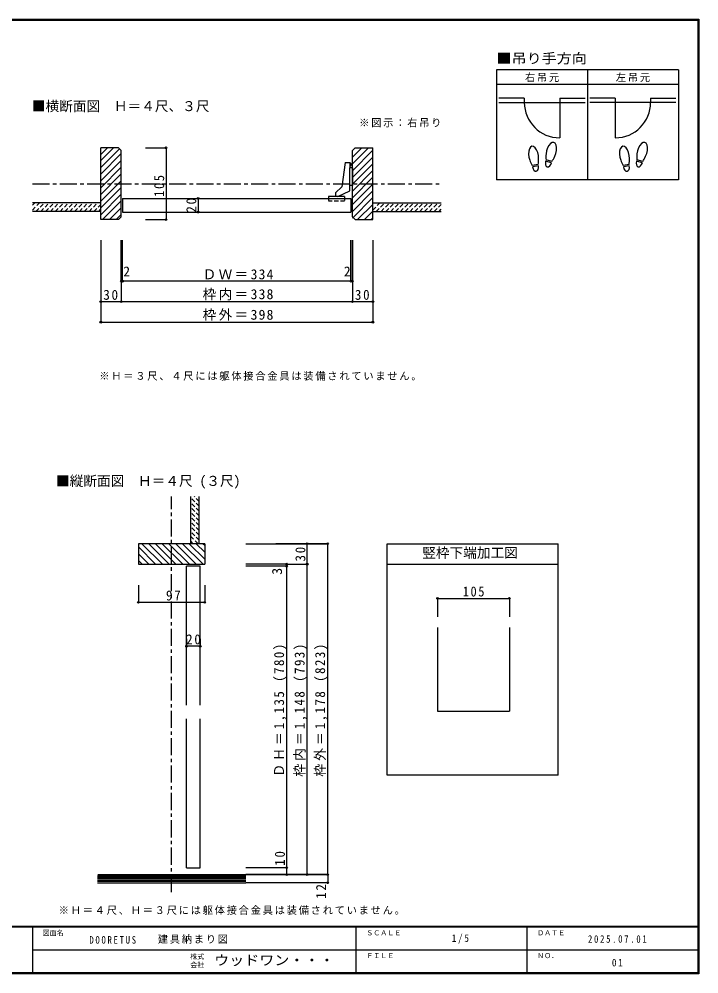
# Model space of a CAD drawing. Units: millimetres at full size, sheet at 1:5. Extents: x -973 to 977, y -701 to 696.
# Drawn here: x -18 to 977, y -701 to 696 of the extents above; entities that cross this region are included whole.
import ezdxf
from ezdxf.enums import TextEntityAlignment as Align

# ---------------------------------------------------------------- set-up
doc = ezdxf.new("R2010")
doc.units = ezdxf.units.MM
doc.header["$LTSCALE"] = 5
doc.header["$PDMODE"] = 32
doc.header["$PDSIZE"] = 2.5
doc.linetypes.add('CHAIN1', pattern=[8, 5, -1, 1, -1])
doc.linetypes.add('DASHED1', pattern=[1.8, 1.2, -0.6])
for name, color, linetype in [('0-1_通り芯', 4, 'CHAIN1'), ('0-3_仕上げ', 2, 'Continuous'), ('0-4_枠', 3, 'Continuous'), ('0-6_扉', 6, 'Continuous'), ('0-7_金物', 7, 'Continuous'), ('0-8_戸当り', 3, 'Continuous'), ('0-A_文字', 7, 'Continuous'), ('0-B_寸法', 7, 'Continuous'), ('0-C_ハッチ', 4, 'DASHED1'), ('F-0_補助線', 7, 'Continuous'), ('F-1_枠', 6, 'Continuous'), ('F-A_文字', 7, 'Continuous')]:
    doc.layers.add(name, color=color, linetype=linetype)
doc.styles.add('ＭＳ ゴシック', font='')
doc.styles.get('ＭＳ ゴシック').set_extended_font_data('MS Gothic')

msp = doc.modelspace()

# ---------------------------------------------------------------- linework, layer by layer
at = {"layer": '0-1_通り芯'}
for p, q in [((1.653, 455), (599.653, 455)), ((205.153, -581.082), (205.153, -2.5))]:
    msp.add_line(p, q, dxfattribs=at)
at = {"layer": '0-3_仕上げ'}
for p, q in [((101.653, 427), (1.653, 427)), ((499.653, 427), (599.653, 427)), ((101.653, 414.5), (1.653, 414.5)), ((499.653, 414.5), (599.653, 414.5)), ((233.153, -71.5), (233.153, -2.5)), ((245.653, -71.5), (245.653, -2.5)), ((97.174, -555.5), (313.653, -555.5)), ((96.653, -567.5), (313.653, -567.5))]:
    msp.add_line(p, q, dxfattribs=at)
at = {"layer": '0-3_仕上げ', "color": 7}
for p, q in [((96.653, -557.5), (313.653, -557.5)), ((96.653, -559.5), (313.653, -559.5)), ((313.653, -561.5), (96.653, -561.5)), ((313.653, -563.5), (96.653, -563.5)), ((313.653, -565.5), (96.653, -565.5))]:
    msp.add_line(p, q, dxfattribs=at)
at = {"layer": '0-4_枠'}
for p, q in [((127.653, 507.5), (101.653, 507.5)), ((101.653, 402.5), (101.653, 507.5)), ((127.653, 507.5), (131.653, 503.5)), ((131.653, 406.5), (131.653, 503.5)), ((473.653, 507.5), (469.653, 503.5)), ((469.653, 406.5), (469.653, 503.5)), ((473.653, 507.5), (499.653, 507.5)), ((499.653, 402.5), (499.653, 507.5)), ((131.653, 406.5), (127.653, 402.5)), ((127.653, 402.5), (101.653, 402.5)), ((156.653, -71.5), (156.653, -101.5)), ((253.653, -71.5), (156.653, -71.5)), ((253.653, -71.5), (253.653, -101.5)), ((520.653, -71.5), (770.653, -71.5)), ((520.653, -410.005), (520.653, -71.5)), ((770.653, -410.005), (770.653, -71.5)), ((156.653, -101.5), (253.653, -101.5)), ((520.653, -101.5), (770.653, -101.5)), ((699.338, -194.109), (699.338, -316.474)), ((770.653, -410.005), (520.653, -410.005))]:
    msp.add_line(p, q, dxfattribs=at)
at = {"layer": '0-4_枠', "color": 4}
for p, q in [((594.338, -151.488), (699.338, -151.488)), ((594.338, -151.488), (594.338, -178.621)), ((699.338, -151.488), (699.338, -178.621))]:
    msp.add_line(p, q, dxfattribs=at)
at = {"layer": '0-4_枠'}
for points in [[(469.653, 406.5), (473.653, 402.5), (499.653, 402.5)], [(594.338, -194.109), (594.338, -316.474), (699.338, -316.474)]]:
    msp.add_lwpolyline(points, dxfattribs=at)
at = {"layer": '0-4_枠', "color": 7}
for p in [(594.338, -151.488), (699.338, -151.488)]:
    msp.add_point(p, dxfattribs=at)
at = {"layer": '0-6_扉'}
for p, q in [((133.653, 433.5), (467.653, 433.5)), ((133.653, 433.5), (133.653, 413.5)), ((467.653, 433.5), (467.653, 413.5)), ((133.653, 413.5), (467.653, 413.5)), ((247.153, -104.5), (227.153, -104.5)), ((227.153, -307.5), (227.153, -104.5)), ((247.153, -307.5), (247.153, -104.5)), ((227.153, -545.5), (227.153, -327.5)), ((247.153, -545.5), (247.153, -327.5)), ((227.153, -545.5), (247.153, -545.5))]:
    msp.add_line(p, q, dxfattribs=at)
at = {"layer": '0-7_金物'}
for p, q in [((459.052, 486.242), (454.132, 450.251)), ((459.052, 486.242), (466.052, 486.291)), ((466.052, 486.291), (465.903, 478.241)), ((469.653, 478.241), (465.903, 478.241)), ((465.903, 452.341), (465.903, 478.241)), ((467.671, 484.603), (466.044, 485.823)), ((466.459, 481.572), (467.886, 481.809)), ((467.671, 484.603), (467.886, 481.809)), ((469.653, 478.241), (469.653, 452.341)), ((454.132, 450.251), (445.039, 441.562)), ((465.852, 444.484), (465.903, 452.791)), ((469.653, 452.341), (465.9, 452.341)), ((458.261, 436.5), (434.711, 436.5)), ((445.039, 441.562), (444.798, 436.5)), ((448.674, 436.5), (465.852, 444.484))]:
    msp.add_line(p, q, dxfattribs=at)
at = {"layer": '0-7_金物', "linetype": 'DASHED1'}
for p, q in [((434.711, 436.5), (434.711, 429.51)), ((458.261, 436.5), (458.261, 429.51)), ((458.261, 429.51), (434.711, 429.51))]:
    msp.add_line(p, q, dxfattribs=at)
at = {"layer": '0-7_金物'}
msp.add_lwpolyline([(466.459, 481.572), (466.459, 482.784), (465.992, 483.018)], dxfattribs=at)
at = {"layer": '0-8_戸当り', "color": 2}
for p, q in [((721.239, 580.308), (684.139, 580.308)), ((684.139, 574.008), (810.139, 574.008)), ((721.239, 580.308), (721.239, 574.008)), ((773.039, 580.308), (810.139, 580.308)), ((773.039, 580.308), (773.039, 522.208)), ((854.239, 580.308), (817.139, 580.308)), ((943.139, 574.008), (817.139, 574.008)), ((854.239, 580.308), (854.239, 522.208)), ((906.039, 580.308), (943.139, 580.308)), ((906.039, 580.308), (906.039, 574.008))]:
    msp.add_line(p, q, dxfattribs=at)
at = {"layer": '0-8_戸当り'}
for p, q in [((761.468, 487.735), (752.987, 490.007)), ((894.468, 487.735), (885.987, 490.007)), ((741.457, 483.378), (732.811, 481.853)), ((741.822, 481.31), (733.175, 479.785)), ((760.924, 485.706), (752.444, 487.978)), ((874.457, 483.378), (865.811, 481.853)), ((874.822, 481.31), (866.175, 479.785)), ((893.924, 485.706), (885.444, 487.978))]:
    msp.add_line(p, q, dxfattribs=at)
at = {"layer": '0-8_戸当り', "color": 2}
for centre, start, end in [((773.039, 574.008), 180, 270), ((854.239, 574.008), 270, 0)]:
    msp.add_arc(centre, 51.8, start, end, dxfattribs=at)
at = {"layer": '0-8_戸当り'}
for centre, major_axis, ratio, start_param, end_param in [((760.713, 501.878), (3.644, 13.601), 0.5, 4.34059143, 8.22577918), ((893.713, 501.878), (3.644, 13.601), 0.5, 4.34059143, 8.22577918), ((734.795, 495.877), (-2.445, 13.867), 0.5, 4.34059143, 8.22577918), ((867.795, 495.877), (-2.445, 13.867), 0.5, 4.34059143, 8.22577918), ((734.865, 495.481), (-2.963, 16.802), 0.4, 1.85063327, 2.44287679), ((734.865, 495.481), (-2.963, 16.802), 0.4, 3.84030852, 4.43255203), ((760.609, 501.489), (4.416, 16.48), 0.4, 1.85063327, 2.44287679), ((760.609, 501.489), (4.416, 16.48), 0.4, 3.84030852, 4.43255203), ((867.865, 495.481), (-2.963, 16.802), 0.4, 1.85063327, 2.44287679), ((867.865, 495.481), (-2.963, 16.802), 0.4, 3.84030852, 4.43255203), ((893.609, 501.489), (4.416, 16.48), 0.4, 1.85063327, 2.44287679), ((893.609, 501.489), (4.416, 16.48), 0.4, 3.84030852, 4.43255203), ((737.498, 480.548), (-1.27, 7.205), 0.6, 1.57079633, 4.71238898), ((756.684, 486.842), (1.894, 7.067), 0.6, 1.57079633, 4.71238898), ((870.498, 480.548), (-1.27, 7.205), 0.6, 1.57079633, 4.71238898), ((889.684, 486.842), (1.894, 7.067), 0.6, 1.57079633, 4.71238898)]:
    msp.add_ellipse(centre, major_axis=major_axis, ratio=ratio, start_param=start_param, end_param=end_param, dxfattribs=at)
at = {"layer": '0-A_文字', "color": 3}
for p, q in [((680.639, 621.667), (680.639, 460.667)), ((946.639, 621.667), (680.639, 621.667)), ((813.639, 621.667), (813.639, 460.667)), ((680.639, 600.667), (946.639, 600.667))]:
    msp.add_line(p, q, dxfattribs=at)
msp.add_lwpolyline([(946.639, 621.667), (946.639, 460.667), (680.639, 460.667)], dxfattribs=at)
at = {"layer": '0-B_寸法', "color": 4}
for p, q in [((232.188, 433.5), (244.082, 433.5)), ((244.082, 433.5), (244.082, 413.5)), ((232.188, 413.5), (244.082, 413.5)), ((167.087, 402.5), (197.087, 402.5)), ((101.653, 372.5), (101.653, 252.5)), ((131.653, 312.5), (131.653, 372.5)), ((131.653, 372.5), (131.653, 282.5)), ((133.653, 312.5), (133.653, 372.5)), ((467.653, 312.5), (467.653, 372.5)), ((469.653, 312.5), (469.653, 372.5)), ((469.653, 372.5), (469.653, 282.5)), ((499.653, 372.5), (499.653, 252.5)), ((469.653, 312.5), (131.653, 312.5)), ((101.653, 282.5), (499.653, 282.5)), ((101.653, 252.5), (499.653, 252.5)), ((313.653, -71.5), (433.653, -71.5)), ((433.653, -71.5), (357.653, -71.5)), ((403.653, -555.5), (403.653, -71.5)), ((433.653, -555.5), (433.653, -71.5)), ((373.653, -101.5), (313.653, -101.5)), ((373.653, -104.5), (313.653, -104.5)), ((373.653, -101.5), (403.653, -101.5)), ((373.653, -101.5), (373.653, -104.5)), ((373.653, -545.5), (373.653, -104.5)), ((156.653, -131.96), (156.653, -157.331)), ((253.653, -131.96), (253.653, -157.331)), ((253.653, -157.331), (156.653, -157.331)), ((227.153, -210.585), (227.153, -221.5)), ((373.653, -545.5), (313.653, -545.5)), ((313.653, -555.5), (403.653, -555.5)), ((373.653, -555.5), (313.653, -555.5)), ((433.653, -555.5), (313.653, -555.5)), ((373.653, -555.5), (373.653, -545.5)), ((373.653, -555.5), (433.653, -555.5)), ((433.653, -555.5), (433.653, -567.5)), ((433.653, -567.5), (313.653, -567.5))]:
    msp.add_line(p, q, dxfattribs=at)
for points in [[(167.087, 507.5), (197.087, 507.5), (197.087, 402.5)], [(247.153, -210.585), (247.153, -221.5), (227.153, -221.5)]]:
    msp.add_lwpolyline(points, dxfattribs=at)
at = {"layer": '0-B_寸法'}
for p in [(197.087, 507.5), (244.082, 433.5), (244.082, 413.5), (197.087, 402.5), (131.653, 312.5), (133.653, 312.5), (467.653, 312.5), (469.653, 312.5), (101.653, 282.5), (131.653, 282.5), (469.653, 282.5), (499.653, 282.5), (101.653, 252.5), (499.653, 252.5), (403.653, -71.5), (433.653, -71.5), (433.653, -71.5), (373.653, -101.5), (373.653, -104.5), (403.653, -101.5), (156.653, -157.331), (253.653, -157.331), (227.153, -221.5), (247.153, -221.5), (373.653, -545.5), (373.653, -555.5), (403.653, -555.5), (403.653, -555.5), (433.653, -555.5), (433.653, -567.5)]:
    msp.add_point(p, dxfattribs=at)
at = {"layer": '0-C_ハッチ', "linetype": 'Continuous'}
for p, q in [((101.653, 488.85), (120.303, 507.5)), ((101.653, 497.588), (111.565, 507.5)), ((101.653, 478.951), (128.928, 506.225)), ((469.653, 493.774), (483.379, 507.5)), ((469.653, 483.874), (493.279, 507.5)), ((469.653, 473.975), (499.653, 503.975)), ((101.653, 469.051), (131.653, 499.051)), ((101.653, 459.152), (131.653, 489.152)), ((469.653, 464.075), (499.653, 494.075)), ((101.653, 449.252), (131.653, 479.252)), ((469.653, 454.176), (499.653, 484.176)), ((101.653, 439.353), (131.653, 469.353)), ((469.653, 444.276), (499.653, 474.276)), ((469.653, 434.377), (499.653, 464.377)), ((101.653, 429.453), (131.653, 459.453)), ((101.653, 419.554), (131.653, 449.554)), ((469.653, 424.477), (499.653, 454.477)), ((101.653, 409.654), (131.653, 439.654)), ((469.653, 414.578), (499.653, 444.578)), ((469.653, 404.678), (499.653, 434.678)), ((104.398, 402.5), (131.653, 429.755)), ((114.298, 402.5), (131.653, 419.855)), ((477.374, 402.5), (499.653, 424.779)), ((124.197, 402.5), (131.653, 409.956)), ((487.274, 402.5), (499.653, 414.879)), ((497.173, 402.5), (499.653, 404.98)), ((181.925, -101.5), (156.653, -76.228)), ((191.825, -101.5), (161.825, -71.5)), ((201.724, -101.5), (171.724, -71.5)), ((211.624, -101.5), (181.624, -71.5)), ((221.523, -101.5), (191.523, -71.5)), ((231.423, -101.5), (201.423, -71.5)), ((241.322, -101.5), (211.322, -71.5)), ((251.222, -101.5), (221.222, -71.5)), ((253.653, -94.032), (231.121, -71.5)), ((253.653, -84.133), (241.021, -71.5)), ((253.653, -74.233), (250.92, -71.5)), ((172.026, -101.5), (156.653, -86.128)), ((162.126, -101.5), (156.653, -96.027))]:
    msp.add_line(p, q, dxfattribs=at)
at = {"layer": '0-C_ハッチ'}
for p, q in [((1.653, 423.647), (5.006, 427)), ((1.653, 416.576), (12.077, 427)), ((6.648, 414.5), (19.148, 427)), ((13.719, 414.5), (26.219, 427)), ((20.79, 414.5), (33.29, 427)), ((27.861, 414.5), (40.361, 427)), ((34.932, 414.5), (47.432, 427)), ((42.003, 414.5), (54.503, 427)), ((49.074, 414.5), (61.574, 427)), ((56.145, 414.5), (68.645, 427)), ((63.216, 414.5), (75.716, 427)), ((70.287, 414.5), (82.787, 427)), ((77.358, 414.5), (89.858, 427)), ((84.429, 414.5), (96.929, 427)), ((91.5, 414.5), (101.653, 424.653)), ((499.653, 416.574), (510.08, 427)), ((504.65, 414.5), (517.151, 427)), ((511.722, 414.5), (524.222, 427)), ((518.793, 414.5), (531.293, 427)), ((525.864, 414.5), (538.364, 427)), ((532.935, 414.5), (545.435, 427)), ((540.006, 414.5), (552.506, 427)), ((547.077, 414.5), (559.577, 427)), ((554.148, 414.5), (566.648, 427)), ((561.219, 414.5), (573.719, 427)), ((568.29, 414.5), (580.79, 427)), ((575.361, 414.5), (587.861, 427)), ((582.432, 414.5), (594.932, 427)), ((589.503, 414.5), (599.653, 424.65)), ((98.571, 414.5), (101.653, 417.581)), ((596.574, 414.5), (599.653, 417.579)), ((245.653, -16.698), (233.153, -4.198)), ((245.653, -23.769), (233.153, -11.269)), ((245.653, -9.627), (238.526, -2.5)), ((245.653, -30.84), (233.153, -18.34)), ((245.653, -37.911), (233.153, -25.412)), ((245.653, -44.982), (233.153, -32.483)), ((245.653, -52.054), (233.153, -39.554)), ((245.653, -59.125), (233.153, -46.625)), ((245.653, -66.196), (233.153, -53.696)), ((243.887, -71.5), (233.153, -60.767)), ((236.816, -71.5), (233.153, -67.838))]:
    msp.add_line(p, q, dxfattribs=at)
at = {"layer": 'F-1_枠'}
for p, q in [((-973.347, 695.833), (976.653, 695.833)), ((-973.347, 695), (976.653, 695)), ((-973.347, 694.167), (976.653, 694.167)), ((974.986, 695.833), (974.986, -700.833)), ((975.82, 695.833), (975.82, -700.833)), ((976.653, 695.833), (976.653, -700.833)), ((976.653, -631.667), (-973.347, -631.667)), ((976.653, -632.5), (-973.347, -632.5)), ((1.653, -632.5), (1.653, -699.167)), ((474.986, -632.5), (474.986, -699.167)), ((724.986, -632.5), (724.986, -699.167)), ((1.653, -665.833), (974.986, -665.834)), ((976.653, -699.167), (-973.347, -699.167)), ((976.653, -700), (-973.347, -700)), ((976.653, -700.833), (-973.347, -700.833))]:
    msp.add_line(p, q, dxfattribs=at)

# ---------------------------------------------------------------- texts
at = {"layer": '0-4_枠', "color": 7, "style": 'ＭＳ ゴシック'}
msp.add_text('竪枠下端加工図', height=14.66, dxfattribs=at).set_placement((571.903, -96.5), align=Align.BOTTOM_LEFT)
at = {"layer": '0-4_枠', "color": 7, "insert": (631.148, -148.988), "char_height": 14.66, "attachment_point": 7, "style": 'ＭＳ ゴシック'}
msp.add_mtext('\\T1.27;\\W0.9;105', dxfattribs=at)
at = {"layer": '0-A_文字', "style": 'ＭＳ ゴシック', "width": 1.1}
msp.add_text('■吊り手方向', height=14.66, dxfattribs=at).set_placement((680.639, 626.667), align=Align.BOTTOM_LEFT)
at = {"layer": '0-A_文字', "style": 'ＭＳ ゴシック'}
for s, p in [('■横断面図\u3000Ｈ＝４尺、３尺', (0.812, 556.823)), ('■縦断面図\u3000Ｈ＝４尺 (３尺)', (36.117, 8.587))]:
    msp.add_text(s, height=14.66, dxfattribs=at).set_placement(p, align=Align.BOTTOM_LEFT)
at = {"layer": '0-A_文字', "char_height": 11, "attachment_point": 7, "style": 'ＭＳ ゴシック'}
for s, insert in [('\\T1.17;右吊元', (722.139, 603.667)), ('\\T1.17;左吊元', (855.139, 603.667))]:
    msp.add_mtext(s, dxfattribs=dict(at, insert=insert))
at = {"layer": '0-B_寸法', "style": 'ＭＳ ゴシック'}
for p in [(134.515, 315), (457.212, 315)]:
    msp.add_text('2', height=14.66, dxfattribs=at).set_placement(p, align=Align.BOTTOM_LEFT)
msp.add_text('3', height=14.66, rotation=90, dxfattribs=at).set_placement((371.153, -116.942), align=Align.BOTTOM_LEFT)
at = {"layer": '0-B_寸法', "attachment_point": 7, "style": 'ＭＳ ゴシック'}
for s, insert, char_height in [('\\T1.17;※図示：右吊り', (479.653, 537.5), 11), ('\\T1.17;ＤＷ＝334', (250.653, 315), 14.66), ('\\T1.27;\\W0.95;30', (105.403, 285), 14.66), ('\\T1.17;枠内＝338', (250.653, 284.5), 14.66), ('\\T1.27;\\W0.95;30', (473.403, 285), 14.66), ('\\T1.17;枠外＝398', (250.653, 254.5), 14.66), ('\\T1.17;※Ｈ＝３尺、４尺には躯体接合金具は装備されていません。', (99.506, 166.985), 11), ('\\T1.27;\\W0.95;97', (197.028, -154.831), 14.66), ('\\T1.27;\\W0.95;20', (226.528, -219), 14.66), ('\\T1.17;※Ｈ＝４尺、Ｈ＝３尺には躯体接合金具は装備されていません。', (40.075, -614.484), 11)]:
    msp.add_mtext(s, dxfattribs=dict(at, insert=insert, char_height=char_height))
at = {"layer": '0-B_寸法', "char_height": 14.66, "attachment_point": 7, "rotation": 90, "style": 'ＭＳ ゴシック'}
for s, insert in [('\\T1.27;\\W0.9;105', (194.587, 436)), ('\\T1.27;\\W0.95;20', (241.582, 412.75)), ('\\T1.27;\\W0.95;30', (401.153, -97.587)), ('\\T1.22;\\W0.95;ＤＨ＝1,135\\~(780)', (373.653, -412.5)), ('\\T1.22;\\W0.95;枠内＝1,148\\~(793)', (403.653, -412.5)), ('\\T1.22;\\W0.95;枠外＝1,178\\~(823)', (433.653, -412.5)), ('\\T1.27;\\W0.95;10', (371.153, -542.627)), ('\\T1.27;\\W0.95;12', (431.153, -590.933))]:
    msp.add_mtext(s, dxfattribs=dict(at, insert=insert))
at = {"layer": 'F-0_補助線', "char_height": 11, "attachment_point": 7, "style": 'ＭＳ ゴシック'}
for s, insert in [('\\T1.39;\\W0.85;DOORETUS', (84.986, -656.798)), ('\\T1.17;建具納まり図', (185.035, -656.798))]:
    msp.add_mtext(s, dxfattribs=dict(at, insert=insert))
at = {"layer": 'F-A_文字', "style": 'ＭＳ ゴシック'}
for s, p in [('図面名', (16.653, -646.667)), ('ＳＣＡＬＥ', (489.986, -646.667)), ('ＤＡＴＥ', (739.986, -646.667)), ('ＮＯ．', (739.986, -680.001)), ('株式', (232.486, -681.5)), ('会社', (232.486, -693.5)), ('ＦＩＬＥ', (489.986, -680))]:
    msp.add_text(s, height=7.331, dxfattribs=at).set_placement(p, align=Align.BOTTOM_LEFT)
at = {"layer": 'F-A_文字', "style": 'ＭＳ ゴシック', "width": 1.1}
msp.add_text('ウッドワン・・・', height=14.66, dxfattribs=at).set_placement((267.486, -692.5), align=Align.BOTTOM_LEFT)
at = {"layer": 'F-A_文字', "char_height": 11, "attachment_point": 7, "style": 'ＭＳ ゴシック'}
for s, insert in [('\\T1.38;\\W0.9;1/5', (614.986, -656.667)), ('\\T1.39;\\W0.85;2025.07.01', (814.361, -655.417)), ('\\T1.36;\\W0.9;01', (849.361, -690.001))]:
    msp.add_mtext(s, dxfattribs=dict(at, insert=insert))

doc.saveas('drawing.dxf')
